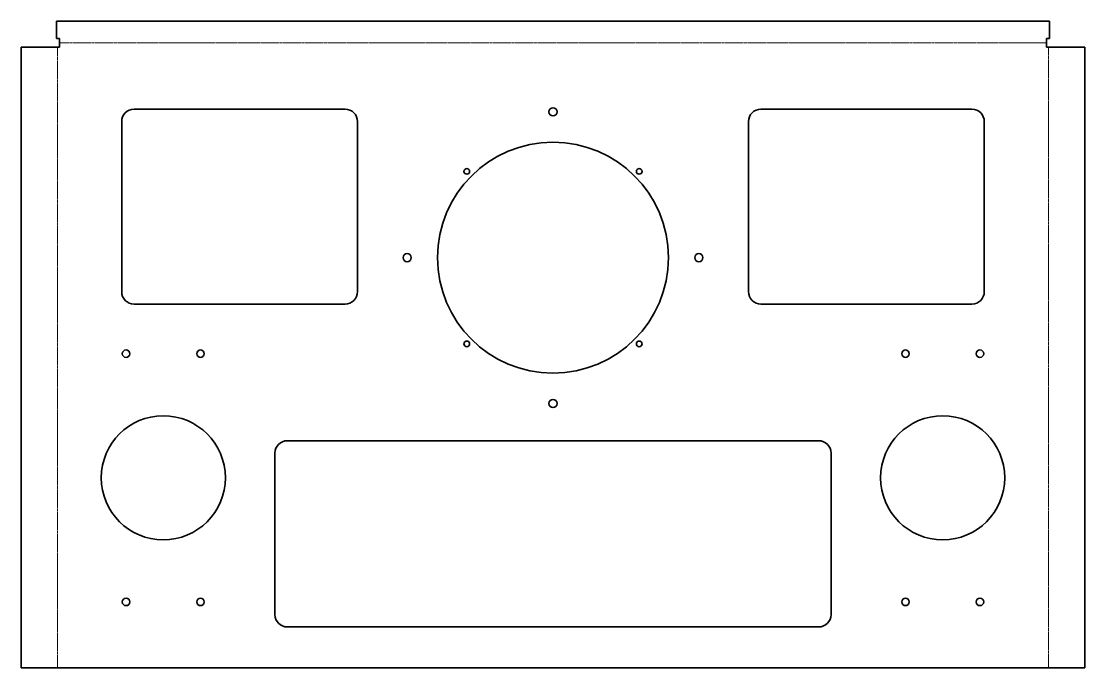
# Model space of a CAD drawing. Header units: inches. Extents: x 0 to 857, y 0 to 521.
import ezdxf

# ---------------------------------------------------------------- set-up
doc = ezdxf.new("R2010")
doc.units = ezdxf.units.IN
doc.header["$MEASUREMENT"] = 0
doc.linetypes.add('Chain', pattern=[13.68, 9.12, -1.14, 2.28, -1.14])
doc.layers.add('SIMUMAK Bend Centerline (ISO)', color=7, linetype='Chain', lineweight=9)
doc.layers.add('SIMUMAK Visible (ISO)', color=7, linetype='Continuous', lineweight=35)

# ---------------------------------------------------------------- blocks, each defined once
blk = doc.blocks.new('GLD-03-CENF01_Sheet_GLD-03-CENF01 (desplegada)')
at = {"layer": 'SIMUMAK Bend Centerline (ISO)', "ltscale": 0.263158}
for p, q in [((397.51, 243), (-397.51, 243)), ((-399.21, -260.39), (-399.21, 239.61)), ((399.21, 239.61), (399.21, -260.39))]:
    blk.add_line(p, q, dxfattribs=at)
at = {"layer": 'SIMUMAK Visible (ISO)'}
for p, q in [((-400, 260.39), (400, 260.39)), ((-400, 246.39), (-400, 260.39)), ((400, 260.39), (400, 246.39)), ((-400, 246.39), (-397.51, 246.39)), ((-397.51, 246.39), (-397.51, 239.61)), ((397.51, 239.61), (397.51, 246.39)), ((397.51, 246.39), (400, 246.39)), ((-428.42, -260.39), (-428.42, 239.61)), ((-428.42, 239.61), (-397.51, 239.61)), ((397.51, 239.61), (428.42, 239.61)), ((428.42, 239.61), (428.42, -260.39)), ((-337.51, 189.61), (-167.5, 189.61)), ((167.5, 189.61), (337.51, 189.61)), ((-347.51, 42.61), (-347.51, 179.61)), ((-157.5, 179.61), (-157.5, 42.61)), ((157.5, 42.61), (157.5, 179.61)), ((347.51, 179.61), (347.51, 42.61)), ((-167.5, 32.61), (-337.51, 32.61)), ((337.51, 32.61), (167.5, 32.61)), ((-214, -77.52), (214, -77.52)), ((-224, -217.52), (-224, -87.52)), ((224, -87.52), (224, -217.52)), ((214, -227.52), (-214, -227.52)), ((428.42, -260.39), (-428.42, -260.39))]:
    blk.add_line(p, q, dxfattribs=at)
for centre, radius in [((0, 187.48), 3.3), ((0, 69.98), 93), ((-69.47, 139.45), 2.25), ((69.47, 139.45), 2.25), ((-117.5, 69.98), 3.3), ((117.5, 69.98), 3.3), ((-69.47, 0.5), 2.25), ((69.47, 0.5), 2.25), ((-344, -7.39), 3), ((-284, -7.39), 3), ((284, -7.39), 3), ((344, -7.39), 3), ((0, -47.52), 3.3), ((-314, -107.39), 50), ((314, -107.39), 50), ((-344, -207.39), 3), ((-284, -207.39), 3), ((284, -207.39), 3), ((344, -207.39), 3)]:
    blk.add_circle(centre, radius, dxfattribs=at)
for centre, start, end in [((-337.51, 179.61), 90, 180), ((-167.5, 179.61), 0, 90), ((167.5, 179.61), 90, 180), ((337.51, 179.61), 0, 90), ((-337.51, 42.61), 180, 270), ((-167.5, 42.61), 270, 360), ((167.5, 42.61), 180, 270), ((337.51, 42.61), 270, 360), ((-214, -87.52), 90, 180), ((214, -87.52), 0, 90), ((-214, -217.52), 180, 270), ((214, -217.52), 270, 360)]:
    blk.add_arc(centre, 10, start, end, dxfattribs=at)

msp = doc.modelspace()

# ---------------------------------------------------------------- block references
msp.add_blockref('GLD-03-CENF01_Sheet_GLD-03-CENF01 (desplegada)', (428.42, 260.39))

doc.saveas('drawing.dxf')
